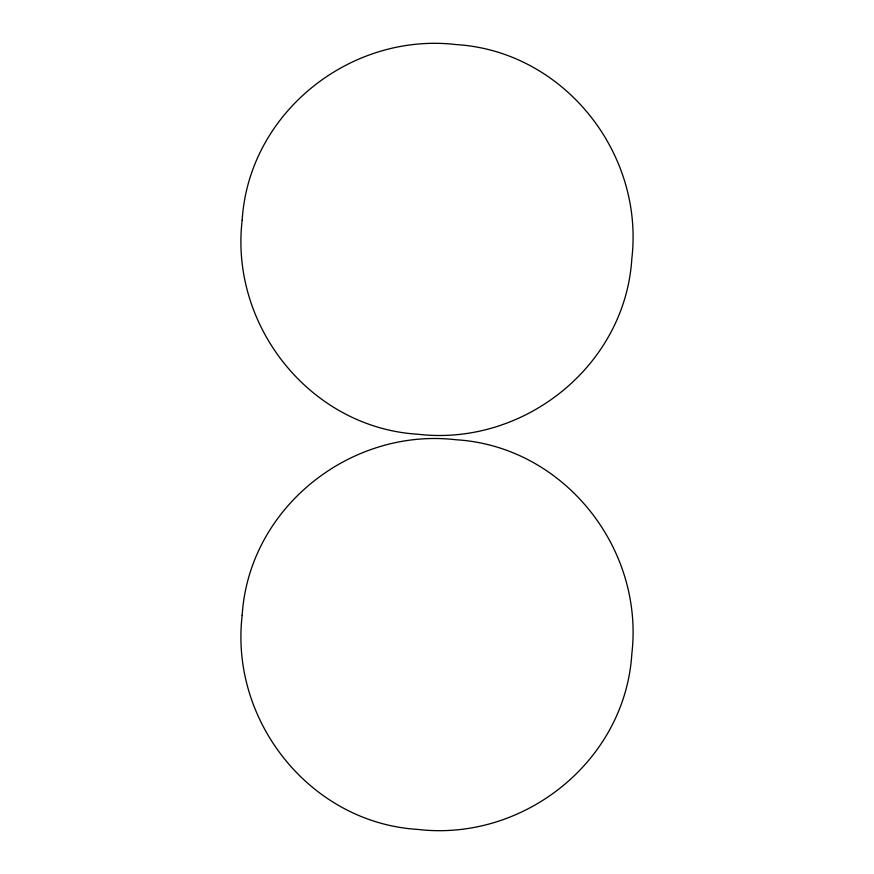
<?xml version="1.0" encoding="UTF-8"?>
<svg xmlns="http://www.w3.org/2000/svg" width="874" height="874" viewBox="0 0 874 874"><rect width="100%" height="100%" fill="white"/><g stroke="black" fill="none" stroke-linecap="round" stroke-linejoin="round"><path stroke-width="1.31" d="M242.164 220.237C229.753 326.013 310.412 427.648 417.827 434.236C523.602 446.658 625.238 365.998 631.836 258.584C644.247 152.797 563.588 51.173 456.173 44.574C350.398 32.163 248.762 112.812 242.164 220.237M242.164 615.416C229.753 721.203 310.412 822.827 417.827 829.426C523.602 841.837 625.238 761.188 631.836 653.763C644.247 547.987 563.588 446.352 456.173 439.764C350.398 427.342 248.762 508.002 242.164 615.416"/></g></svg>
